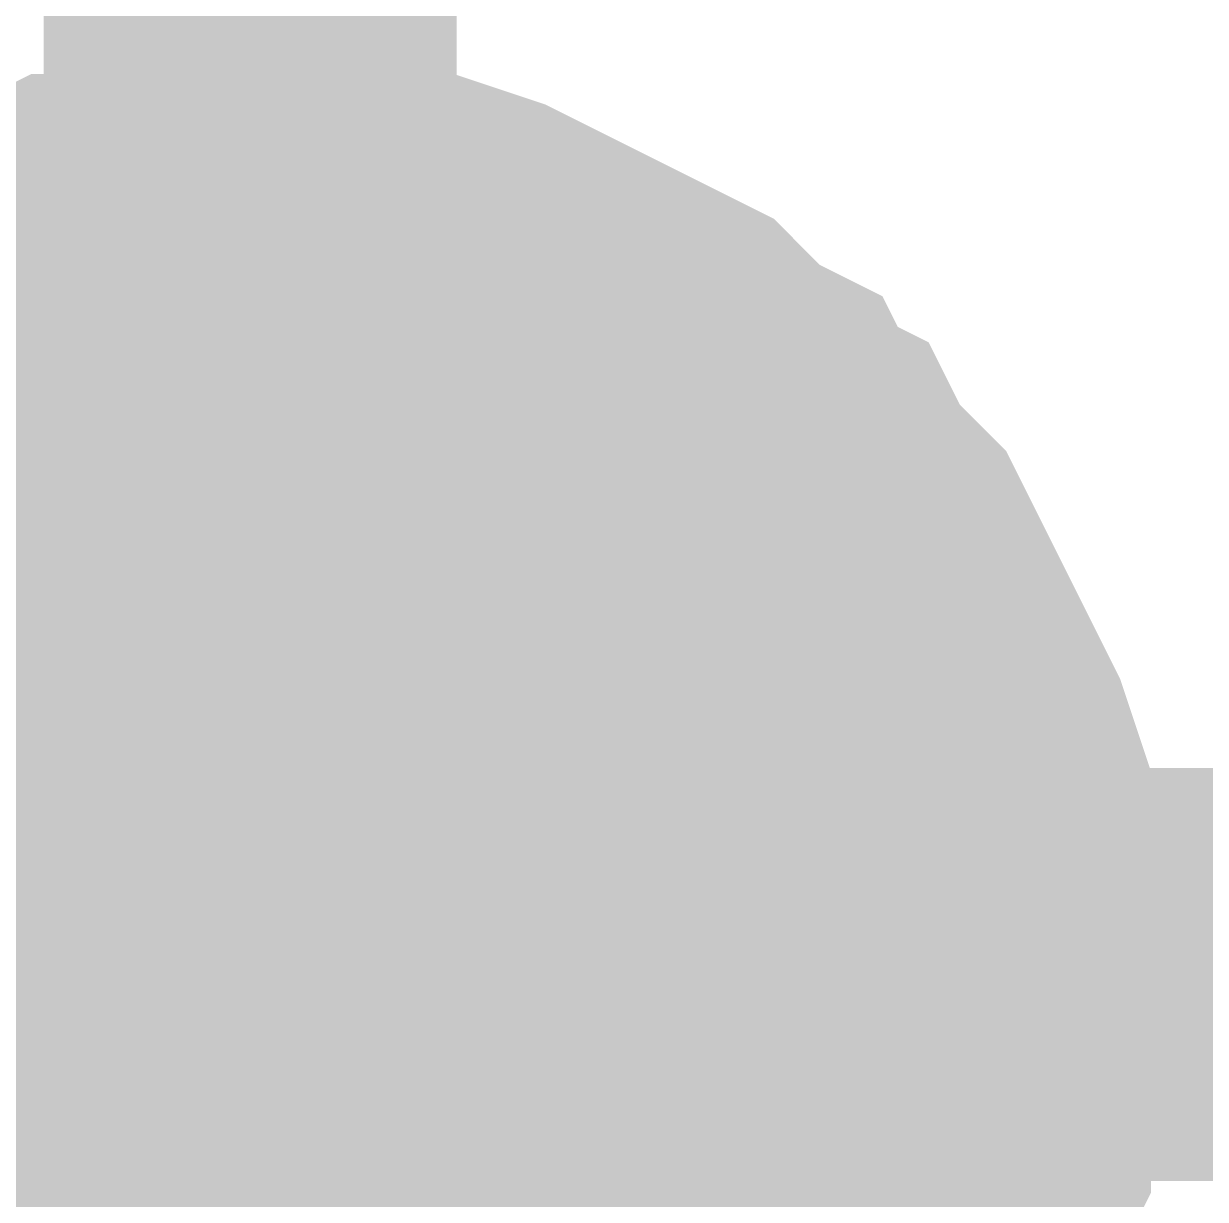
# Model space of a CAD drawing. Header units: inches. Extents: x 0 to 594, y 0 to 420.
# Drawn here: x 137.338 to 138.196, y 174.829 to 175.683 of the extents above; entities that cross this region are included whole.
import ezdxf

# ---------------------------------------------------------------- set-up
doc = ezdxf.new("R2010")
doc.units = ezdxf.units.IN
doc.layers.add('Sheet', color=255, linetype='Continuous')

msp = doc.modelspace()

# ---------------------------------------------------------------- linework, layer by layer
at = {"layer": 'Sheet'}
for points in [[(137.50249, 179.0913, 0.29972, 0.29972, 0), (137.50249, 174.99253, 0.29972, 0.29972, 0)], [(137.17772, 175.38449, 0.29972, 0.29972, 0), (137.20011, 175.40689, 0.29972, 0.29972, 0), (137.22251, 175.41809, 0.29972, 0.29972, 0), (137.24491, 175.42929, 0.29972, 0.29972, 0), (137.25611, 175.44049, 0.29972, 0.29972, 0), (137.27851, 175.45169, 0.29972, 0.29972, 0), (137.30091, 175.46288, 0.29972, 0.29972, 0), (137.3233, 175.47408, 0.29972, 0.29972, 0), (137.3569, 175.48528, 0.29972, 0.29972, 0), (137.3793, 175.49648, 0.29972, 0.29972, 0), (137.4017, 175.49648, 0.29972, 0.29972, 0), (137.4241, 175.49648, 0.29972, 0.29972, 0), (137.44649, 175.50768, 0.29972, 0.29972, 0), (137.48009, 175.50768, 0.29972, 0.29972, 0), (137.50249, 175.50768, 0.29972, 0.29972, 0)], [(137.17772, 175.38449, 0.29972, 0.29972, 0), (137.20011, 175.40689, 0.29972, 0.29972, 0), (137.22251, 175.41809, 0.29972, 0.29972, 0), (137.24491, 175.42929, 0.29972, 0.29972, 0), (137.25611, 175.44049, 0.29972, 0.29972, 0), (137.27851, 175.45169, 0.29972, 0.29972, 0), (137.30091, 175.46288, 0.29972, 0.29972, 0), (137.3233, 175.47408, 0.29972, 0.29972, 0), (137.3569, 175.48528, 0.29972, 0.29972, 0), (137.3793, 175.49648, 0.29972, 0.29972, 0), (137.4017, 175.49648, 0.29972, 0.29972, 0), (137.4241, 175.49648, 0.29972, 0.29972, 0), (137.44649, 175.50768, 0.29972, 0.29972, 0), (137.48009, 175.50768, 0.29972, 0.29972, 0), (137.50249, 175.50768, 0.29972, 0.29972, 0)], [(137.17772, 175.38449, 0.29972, 0.29972, 0), (137.20011, 175.40689, 0.29972, 0.29972, 0), (137.22251, 175.41809, 0.29972, 0.29972, 0), (137.24491, 175.42929, 0.29972, 0.29972, 0), (137.25611, 175.44049, 0.29972, 0.29972, 0), (137.27851, 175.45169, 0.29972, 0.29972, 0), (137.30091, 175.46288, 0.29972, 0.29972, 0), (137.3233, 175.47408, 0.29972, 0.29972, 0), (137.3569, 175.48528, 0.29972, 0.29972, 0), (137.3793, 175.49648, 0.29972, 0.29972, 0), (137.4017, 175.49648, 0.29972, 0.29972, 0), (137.4241, 175.49648, 0.29972, 0.29972, 0), (137.44649, 175.50768, 0.29972, 0.29972, 0), (137.48009, 175.50768, 0.29972, 0.29972, 0), (137.50249, 175.50768, 0.29972, 0.29972, 0)], [(137.17772, 175.38449, 0.29972, 0.29972, 0), (137.20011, 175.40689, 0.29972, 0.29972, 0), (137.22251, 175.41809, 0.29972, 0.29972, 0), (137.24491, 175.42929, 0.29972, 0.29972, 0), (137.25611, 175.44049, 0.29972, 0.29972, 0), (137.27851, 175.45169, 0.29972, 0.29972, 0), (137.30091, 175.46288, 0.29972, 0.29972, 0), (137.3233, 175.47408, 0.29972, 0.29972, 0), (137.3569, 175.48528, 0.29972, 0.29972, 0), (137.3793, 175.49648, 0.29972, 0.29972, 0), (137.4017, 175.49648, 0.29972, 0.29972, 0), (137.4241, 175.49648, 0.29972, 0.29972, 0), (137.44649, 175.50768, 0.29972, 0.29972, 0), (137.48009, 175.50768, 0.29972, 0.29972, 0), (137.50249, 175.50768, 0.29972, 0.29972, 0)], [(137.17772, 175.38449, 0.29972, 0.29972, 0), (137.20011, 175.40689, 0.29972, 0.29972, 0), (137.22251, 175.41809, 0.29972, 0.29972, 0), (137.24491, 175.42929, 0.29972, 0.29972, 0), (137.25611, 175.44049, 0.29972, 0.29972, 0), (137.27851, 175.45169, 0.29972, 0.29972, 0), (137.30091, 175.46288, 0.29972, 0.29972, 0), (137.3233, 175.47408, 0.29972, 0.29972, 0), (137.3569, 175.48528, 0.29972, 0.29972, 0), (137.3793, 175.49648, 0.29972, 0.29972, 0), (137.4017, 175.49648, 0.29972, 0.29972, 0), (137.4241, 175.49648, 0.29972, 0.29972, 0), (137.44649, 175.50768, 0.29972, 0.29972, 0), (137.48009, 175.50768, 0.29972, 0.29972, 0), (137.50249, 175.50768, 0.29972, 0.29972, 0)], [(137.50249, 175.50768, 0.29972, 0.29972, 0), (137.50249, 175.50768, 0.29972, 0.29972, 0)], [(137.50249, 175.50768, 0.29972, 0.29972, 0), (137.52489, 175.50768, 0.29972, 0.29972, 0), (137.55848, 175.50768, 0.29972, 0.29972, 0), (137.58088, 175.49648, 0.29972, 0.29972, 0), (137.60328, 175.49648, 0.29972, 0.29972, 0), (137.62568, 175.49648, 0.29972, 0.29972, 0), (137.65928, 175.48528, 0.29972, 0.29972, 0), (137.68167, 175.47408, 0.29972, 0.29972, 0), (137.70407, 175.46288, 0.29972, 0.29972, 0), (137.72647, 175.45169, 0.29972, 0.29972, 0), (137.74887, 175.44049, 0.29972, 0.29972, 0), (137.77127, 175.42929, 0.29972, 0.29972, 0), (137.79367, 175.41809, 0.29972, 0.29972, 0), (137.80486, 175.40689, 0.29972, 0.29972, 0), (137.82726, 175.38449, 0.29972, 0.29972, 0), (137.84966, 175.37329, 0.29972, 0.29972, 0), (137.86086, 175.3509, 0.29972, 0.29972, 0), (137.88326, 175.3397, 0.29972, 0.29972, 0), (137.89446, 175.3173, 0.29972, 0.29972, 0), (137.91686, 175.2949, 0.29972, 0.29972, 0), (137.92805, 175.2837, 0.29972, 0.29972, 0), (137.93925, 175.26131, 0.29972, 0.29972, 0), (137.95045, 175.23891, 0.29972, 0.29972, 0), (137.96165, 175.21651, 0.29972, 0.29972, 0), (137.97285, 175.19411, 0.29972, 0.29972, 0), (137.98405, 175.17172, 0.29972, 0.29972, 0), (137.99525, 175.14932, 0.29972, 0.29972, 0), (138.00645, 175.11572, 0.29972, 0.29972, 0), (138.00645, 175.09332, 0.29972, 0.29972, 0), (138.00645, 175.07093, 0.29972, 0.29972, 0), (138.01765, 175.04853, 0.29972, 0.29972, 0), (138.01765, 175.01493, 0.29972, 0.29972, 0), (138.01765, 174.99253, 0.29972, 0.29972, 0)], [(137.50249, 175.50768, 0.29972, 0.29972, 0), (137.50249, 175.50768, 0.29972, 0.29972, 0)], [(137.50249, 175.50768, 0.29972, 0.29972, 0), (137.52489, 175.50768, 0.29972, 0.29972, 0), (137.55848, 175.50768, 0.29972, 0.29972, 0), (137.58088, 175.49648, 0.29972, 0.29972, 0), (137.60328, 175.49648, 0.29972, 0.29972, 0), (137.62568, 175.49648, 0.29972, 0.29972, 0), (137.65928, 175.48528, 0.29972, 0.29972, 0), (137.68167, 175.47408, 0.29972, 0.29972, 0), (137.70407, 175.46288, 0.29972, 0.29972, 0), (137.72647, 175.45169, 0.29972, 0.29972, 0), (137.74887, 175.44049, 0.29972, 0.29972, 0), (137.77127, 175.42929, 0.29972, 0.29972, 0), (137.79367, 175.41809, 0.29972, 0.29972, 0), (137.80486, 175.40689, 0.29972, 0.29972, 0), (137.82726, 175.38449, 0.29972, 0.29972, 0), (137.84966, 175.37329, 0.29972, 0.29972, 0), (137.86086, 175.3509, 0.29972, 0.29972, 0), (137.88326, 175.3397, 0.29972, 0.29972, 0), (137.89446, 175.3173, 0.29972, 0.29972, 0), (137.91686, 175.2949, 0.29972, 0.29972, 0), (137.92805, 175.2837, 0.29972, 0.29972, 0), (137.93925, 175.26131, 0.29972, 0.29972, 0), (137.95045, 175.23891, 0.29972, 0.29972, 0), (137.96165, 175.21651, 0.29972, 0.29972, 0), (137.97285, 175.19411, 0.29972, 0.29972, 0), (137.98405, 175.17172, 0.29972, 0.29972, 0), (137.99525, 175.14932, 0.29972, 0.29972, 0), (138.00645, 175.11572, 0.29972, 0.29972, 0), (138.00645, 175.09332, 0.29972, 0.29972, 0), (138.00645, 175.07093, 0.29972, 0.29972, 0), (138.01765, 175.04853, 0.29972, 0.29972, 0), (138.01765, 175.01493, 0.29972, 0.29972, 0), (138.01765, 174.99253, 0.29972, 0.29972, 0)], [(137.50249, 175.50768, 0.29972, 0.29972, 0), (137.50249, 175.50768, 0.29972, 0.29972, 0)], [(137.50249, 175.50768, 0.29972, 0.29972, 0), (137.52489, 175.50768, 0.29972, 0.29972, 0), (137.55848, 175.50768, 0.29972, 0.29972, 0), (137.58088, 175.49648, 0.29972, 0.29972, 0), (137.60328, 175.49648, 0.29972, 0.29972, 0), (137.62568, 175.49648, 0.29972, 0.29972, 0), (137.65928, 175.48528, 0.29972, 0.29972, 0), (137.68167, 175.47408, 0.29972, 0.29972, 0), (137.70407, 175.46288, 0.29972, 0.29972, 0), (137.72647, 175.45169, 0.29972, 0.29972, 0), (137.74887, 175.44049, 0.29972, 0.29972, 0), (137.77127, 175.42929, 0.29972, 0.29972, 0), (137.79367, 175.41809, 0.29972, 0.29972, 0), (137.80486, 175.40689, 0.29972, 0.29972, 0), (137.82726, 175.38449, 0.29972, 0.29972, 0), (137.84966, 175.37329, 0.29972, 0.29972, 0), (137.86086, 175.3509, 0.29972, 0.29972, 0), (137.88326, 175.3397, 0.29972, 0.29972, 0), (137.89446, 175.3173, 0.29972, 0.29972, 0), (137.91686, 175.2949, 0.29972, 0.29972, 0), (137.92805, 175.2837, 0.29972, 0.29972, 0), (137.93925, 175.26131, 0.29972, 0.29972, 0), (137.95045, 175.23891, 0.29972, 0.29972, 0), (137.96165, 175.21651, 0.29972, 0.29972, 0), (137.97285, 175.19411, 0.29972, 0.29972, 0), (137.98405, 175.17172, 0.29972, 0.29972, 0), (137.99525, 175.14932, 0.29972, 0.29972, 0), (138.00645, 175.11572, 0.29972, 0.29972, 0), (138.00645, 175.09332, 0.29972, 0.29972, 0), (138.00645, 175.07093, 0.29972, 0.29972, 0), (138.01765, 175.04853, 0.29972, 0.29972, 0), (138.01765, 175.01493, 0.29972, 0.29972, 0), (138.01765, 174.99253, 0.29972, 0.29972, 0)], [(137.50249, 175.50768, 0.29972, 0.29972, 0), (137.50249, 175.50768, 0.29972, 0.29972, 0)], [(137.50249, 175.50768, 0.29972, 0.29972, 0), (137.52489, 175.50768, 0.29972, 0.29972, 0), (137.55848, 175.50768, 0.29972, 0.29972, 0), (137.58088, 175.49648, 0.29972, 0.29972, 0), (137.60328, 175.49648, 0.29972, 0.29972, 0), (137.62568, 175.49648, 0.29972, 0.29972, 0), (137.65928, 175.48528, 0.29972, 0.29972, 0), (137.68167, 175.47408, 0.29972, 0.29972, 0), (137.70407, 175.46288, 0.29972, 0.29972, 0), (137.72647, 175.45169, 0.29972, 0.29972, 0), (137.74887, 175.44049, 0.29972, 0.29972, 0), (137.77127, 175.42929, 0.29972, 0.29972, 0), (137.79367, 175.41809, 0.29972, 0.29972, 0), (137.80486, 175.40689, 0.29972, 0.29972, 0), (137.82726, 175.38449, 0.29972, 0.29972, 0), (137.84966, 175.37329, 0.29972, 0.29972, 0), (137.86086, 175.3509, 0.29972, 0.29972, 0), (137.88326, 175.3397, 0.29972, 0.29972, 0), (137.89446, 175.3173, 0.29972, 0.29972, 0), (137.91686, 175.2949, 0.29972, 0.29972, 0), (137.92805, 175.2837, 0.29972, 0.29972, 0), (137.93925, 175.26131, 0.29972, 0.29972, 0), (137.95045, 175.23891, 0.29972, 0.29972, 0), (137.96165, 175.21651, 0.29972, 0.29972, 0), (137.97285, 175.19411, 0.29972, 0.29972, 0), (137.98405, 175.17172, 0.29972, 0.29972, 0), (137.99525, 175.14932, 0.29972, 0.29972, 0), (138.00645, 175.11572, 0.29972, 0.29972, 0), (138.00645, 175.09332, 0.29972, 0.29972, 0), (138.00645, 175.07093, 0.29972, 0.29972, 0), (138.01765, 175.04853, 0.29972, 0.29972, 0), (138.01765, 175.01493, 0.29972, 0.29972, 0), (138.01765, 174.99253, 0.29972, 0.29972, 0)], [(137.50249, 175.50768, 0.29972, 0.29972, 0), (137.50249, 175.50768, 0.29972, 0.29972, 0)], [(137.50249, 175.50768, 0.29972, 0.29972, 0), (137.52489, 175.50768, 0.29972, 0.29972, 0), (137.55848, 175.50768, 0.29972, 0.29972, 0), (137.58088, 175.49648, 0.29972, 0.29972, 0), (137.60328, 175.49648, 0.29972, 0.29972, 0), (137.62568, 175.49648, 0.29972, 0.29972, 0), (137.65928, 175.48528, 0.29972, 0.29972, 0), (137.68167, 175.47408, 0.29972, 0.29972, 0), (137.70407, 175.46288, 0.29972, 0.29972, 0), (137.72647, 175.45169, 0.29972, 0.29972, 0), (137.74887, 175.44049, 0.29972, 0.29972, 0), (137.77127, 175.42929, 0.29972, 0.29972, 0), (137.79367, 175.41809, 0.29972, 0.29972, 0), (137.80486, 175.40689, 0.29972, 0.29972, 0), (137.82726, 175.38449, 0.29972, 0.29972, 0), (137.84966, 175.37329, 0.29972, 0.29972, 0), (137.86086, 175.3509, 0.29972, 0.29972, 0), (137.88326, 175.3397, 0.29972, 0.29972, 0), (137.89446, 175.3173, 0.29972, 0.29972, 0), (137.91686, 175.2949, 0.29972, 0.29972, 0), (137.92805, 175.2837, 0.29972, 0.29972, 0), (137.93925, 175.26131, 0.29972, 0.29972, 0), (137.95045, 175.23891, 0.29972, 0.29972, 0), (137.96165, 175.21651, 0.29972, 0.29972, 0), (137.97285, 175.19411, 0.29972, 0.29972, 0), (137.98405, 175.17172, 0.29972, 0.29972, 0), (137.99525, 175.14932, 0.29972, 0.29972, 0), (138.00645, 175.11572, 0.29972, 0.29972, 0), (138.00645, 175.09332, 0.29972, 0.29972, 0), (138.00645, 175.07093, 0.29972, 0.29972, 0), (138.01765, 175.04853, 0.29972, 0.29972, 0), (138.01765, 175.01493, 0.29972, 0.29972, 0), (138.01765, 174.99253, 0.29972, 0.29972, 0)], [(137.27851, 175.45169, 0.09906, 0.09906, 0), (137.30091, 175.46288, 0.09906, 0.09906, 0), (137.3233, 175.47408, 0.09906, 0.09906, 0), (137.3569, 175.48528, 0.09906, 0.09906, 0), (137.3793, 175.49648, 0.09906, 0.09906, 0), (137.4017, 175.49648, 0.09906, 0.09906, 0), (137.4241, 175.49648, 0.09906, 0.09906, 0), (137.44649, 175.50768, 0.09906, 0.09906, 0), (137.48009, 175.50768, 0.09906, 0.09906, 0), (137.50249, 175.50768, 0.09906, 0.09906, 0)], [(137.27851, 175.45169, 0.09906, 0.09906, 0), (137.30091, 175.46288, 0.09906, 0.09906, 0), (137.3233, 175.47408, 0.09906, 0.09906, 0), (137.3569, 175.48528, 0.09906, 0.09906, 0), (137.3793, 175.49648, 0.09906, 0.09906, 0), (137.4017, 175.49648, 0.09906, 0.09906, 0), (137.4241, 175.49648, 0.09906, 0.09906, 0), (137.44649, 175.50768, 0.09906, 0.09906, 0), (137.48009, 175.50768, 0.09906, 0.09906, 0), (137.50249, 175.50768, 0.09906, 0.09906, 0)], [(137.27851, 175.45169, 0.09906, 0.09906, 0), (137.30091, 175.46288, 0.09906, 0.09906, 0), (137.3233, 175.47408, 0.09906, 0.09906, 0), (137.3569, 175.48528, 0.09906, 0.09906, 0), (137.3793, 175.49648, 0.09906, 0.09906, 0), (137.4017, 175.49648, 0.09906, 0.09906, 0), (137.4241, 175.49648, 0.09906, 0.09906, 0), (137.44649, 175.50768, 0.09906, 0.09906, 0), (137.48009, 175.50768, 0.09906, 0.09906, 0), (137.50249, 175.50768, 0.09906, 0.09906, 0)], [(137.27851, 175.45169, 0.09906, 0.09906, 0), (137.30091, 175.46288, 0.09906, 0.09906, 0), (137.3233, 175.47408, 0.09906, 0.09906, 0), (137.3569, 175.48528, 0.09906, 0.09906, 0), (137.3793, 175.49648, 0.09906, 0.09906, 0), (137.4017, 175.49648, 0.09906, 0.09906, 0), (137.4241, 175.49648, 0.09906, 0.09906, 0), (137.44649, 175.50768, 0.09906, 0.09906, 0), (137.48009, 175.50768, 0.09906, 0.09906, 0), (137.50249, 175.50768, 0.09906, 0.09906, 0)], [(137.27851, 175.45169, 0.09906, 0.09906, 0), (137.30091, 175.46288, 0.09906, 0.09906, 0), (137.3233, 175.47408, 0.09906, 0.09906, 0), (137.3569, 175.48528, 0.09906, 0.09906, 0), (137.3793, 175.49648, 0.09906, 0.09906, 0), (137.4017, 175.49648, 0.09906, 0.09906, 0), (137.4241, 175.49648, 0.09906, 0.09906, 0), (137.44649, 175.50768, 0.09906, 0.09906, 0), (137.48009, 175.50768, 0.09906, 0.09906, 0), (137.50249, 175.50768, 0.09906, 0.09906, 0)], [(137.50249, 175.50768, 0.09906, 0.09906, 0), (137.50249, 175.50768, 0.09906, 0.09906, 0)], [(137.50249, 175.50768, 0.09906, 0.09906, 0), (137.52489, 175.50768, 0.09906, 0.09906, 0), (137.55848, 175.50768, 0.09906, 0.09906, 0), (137.58088, 175.49648, 0.09906, 0.09906, 0), (137.60328, 175.49648, 0.09906, 0.09906, 0), (137.62568, 175.49648, 0.09906, 0.09906, 0), (137.65928, 175.48528, 0.09906, 0.09906, 0), (137.68167, 175.47408, 0.09906, 0.09906, 0), (137.70407, 175.46288, 0.09906, 0.09906, 0), (137.72647, 175.45169, 0.09906, 0.09906, 0), (137.74887, 175.44049, 0.09906, 0.09906, 0), (137.77127, 175.42929, 0.09906, 0.09906, 0), (137.79367, 175.41809, 0.09906, 0.09906, 0), (137.80486, 175.40689, 0.09906, 0.09906, 0), (137.82726, 175.38449, 0.09906, 0.09906, 0), (137.84966, 175.37329, 0.09906, 0.09906, 0), (137.86086, 175.3509, 0.09906, 0.09906, 0), (137.88326, 175.3397, 0.09906, 0.09906, 0), (137.89446, 175.3173, 0.09906, 0.09906, 0), (137.91686, 175.2949, 0.09906, 0.09906, 0), (137.92805, 175.2837, 0.09906, 0.09906, 0), (137.93925, 175.26131, 0.09906, 0.09906, 0), (137.95045, 175.23891, 0.09906, 0.09906, 0), (137.96165, 175.21651, 0.09906, 0.09906, 0), (137.97285, 175.19411, 0.09906, 0.09906, 0), (137.98405, 175.17172, 0.09906, 0.09906, 0), (137.99525, 175.14932, 0.09906, 0.09906, 0), (138.00645, 175.11572, 0.09906, 0.09906, 0), (138.00645, 175.09332, 0.09906, 0.09906, 0), (138.00645, 175.07093, 0.09906, 0.09906, 0), (138.01765, 175.04853, 0.09906, 0.09906, 0), (138.01765, 175.01493, 0.09906, 0.09906, 0), (138.01765, 174.99253, 0.09906, 0.09906, 0)], [(137.50249, 175.50768, 0.09906, 0.09906, 0), (137.50249, 175.50768, 0.09906, 0.09906, 0)], [(137.50249, 175.50768, 0.09906, 0.09906, 0), (137.52489, 175.50768, 0.09906, 0.09906, 0), (137.55848, 175.50768, 0.09906, 0.09906, 0), (137.58088, 175.49648, 0.09906, 0.09906, 0), (137.60328, 175.49648, 0.09906, 0.09906, 0), (137.62568, 175.49648, 0.09906, 0.09906, 0), (137.65928, 175.48528, 0.09906, 0.09906, 0), (137.68167, 175.47408, 0.09906, 0.09906, 0), (137.70407, 175.46288, 0.09906, 0.09906, 0), (137.72647, 175.45169, 0.09906, 0.09906, 0), (137.74887, 175.44049, 0.09906, 0.09906, 0), (137.77127, 175.42929, 0.09906, 0.09906, 0), (137.79367, 175.41809, 0.09906, 0.09906, 0), (137.80486, 175.40689, 0.09906, 0.09906, 0), (137.82726, 175.38449, 0.09906, 0.09906, 0), (137.84966, 175.37329, 0.09906, 0.09906, 0), (137.86086, 175.3509, 0.09906, 0.09906, 0), (137.88326, 175.3397, 0.09906, 0.09906, 0), (137.89446, 175.3173, 0.09906, 0.09906, 0), (137.91686, 175.2949, 0.09906, 0.09906, 0), (137.92805, 175.2837, 0.09906, 0.09906, 0), (137.93925, 175.26131, 0.09906, 0.09906, 0), (137.95045, 175.23891, 0.09906, 0.09906, 0), (137.96165, 175.21651, 0.09906, 0.09906, 0), (137.97285, 175.19411, 0.09906, 0.09906, 0), (137.98405, 175.17172, 0.09906, 0.09906, 0), (137.99525, 175.14932, 0.09906, 0.09906, 0), (138.00645, 175.11572, 0.09906, 0.09906, 0), (138.00645, 175.09332, 0.09906, 0.09906, 0), (138.00645, 175.07093, 0.09906, 0.09906, 0), (138.01765, 175.04853, 0.09906, 0.09906, 0), (138.01765, 175.01493, 0.09906, 0.09906, 0), (138.01765, 174.99253, 0.09906, 0.09906, 0)], [(137.50249, 175.50768, 0.09906, 0.09906, 0), (137.50249, 175.50768, 0.09906, 0.09906, 0)], [(137.50249, 175.50768, 0.09906, 0.09906, 0), (137.52489, 175.50768, 0.09906, 0.09906, 0), (137.55848, 175.50768, 0.09906, 0.09906, 0), (137.58088, 175.49648, 0.09906, 0.09906, 0), (137.60328, 175.49648, 0.09906, 0.09906, 0), (137.62568, 175.49648, 0.09906, 0.09906, 0), (137.65928, 175.48528, 0.09906, 0.09906, 0), (137.68167, 175.47408, 0.09906, 0.09906, 0), (137.70407, 175.46288, 0.09906, 0.09906, 0), (137.72647, 175.45169, 0.09906, 0.09906, 0), (137.74887, 175.44049, 0.09906, 0.09906, 0), (137.77127, 175.42929, 0.09906, 0.09906, 0), (137.79367, 175.41809, 0.09906, 0.09906, 0), (137.80486, 175.40689, 0.09906, 0.09906, 0), (137.82726, 175.38449, 0.09906, 0.09906, 0), (137.84966, 175.37329, 0.09906, 0.09906, 0), (137.86086, 175.3509, 0.09906, 0.09906, 0), (137.88326, 175.3397, 0.09906, 0.09906, 0), (137.89446, 175.3173, 0.09906, 0.09906, 0), (137.91686, 175.2949, 0.09906, 0.09906, 0), (137.92805, 175.2837, 0.09906, 0.09906, 0), (137.93925, 175.26131, 0.09906, 0.09906, 0), (137.95045, 175.23891, 0.09906, 0.09906, 0), (137.96165, 175.21651, 0.09906, 0.09906, 0), (137.97285, 175.19411, 0.09906, 0.09906, 0), (137.98405, 175.17172, 0.09906, 0.09906, 0), (137.99525, 175.14932, 0.09906, 0.09906, 0), (138.00645, 175.11572, 0.09906, 0.09906, 0), (138.00645, 175.09332, 0.09906, 0.09906, 0), (138.00645, 175.07093, 0.09906, 0.09906, 0), (138.01765, 175.04853, 0.09906, 0.09906, 0), (138.01765, 175.01493, 0.09906, 0.09906, 0), (138.01765, 174.99253, 0.09906, 0.09906, 0)], [(137.50249, 175.50768, 0.09906, 0.09906, 0), (137.50249, 175.50768, 0.09906, 0.09906, 0)], [(137.50249, 175.50768, 0.09906, 0.09906, 0), (137.52489, 175.50768, 0.09906, 0.09906, 0), (137.55848, 175.50768, 0.09906, 0.09906, 0), (137.58088, 175.49648, 0.09906, 0.09906, 0), (137.60328, 175.49648, 0.09906, 0.09906, 0), (137.62568, 175.49648, 0.09906, 0.09906, 0), (137.65928, 175.48528, 0.09906, 0.09906, 0), (137.68167, 175.47408, 0.09906, 0.09906, 0), (137.70407, 175.46288, 0.09906, 0.09906, 0), (137.72647, 175.45169, 0.09906, 0.09906, 0), (137.74887, 175.44049, 0.09906, 0.09906, 0), (137.77127, 175.42929, 0.09906, 0.09906, 0), (137.79367, 175.41809, 0.09906, 0.09906, 0), (137.80486, 175.40689, 0.09906, 0.09906, 0), (137.82726, 175.38449, 0.09906, 0.09906, 0), (137.84966, 175.37329, 0.09906, 0.09906, 0), (137.86086, 175.3509, 0.09906, 0.09906, 0), (137.88326, 175.3397, 0.09906, 0.09906, 0), (137.89446, 175.3173, 0.09906, 0.09906, 0), (137.91686, 175.2949, 0.09906, 0.09906, 0), (137.92805, 175.2837, 0.09906, 0.09906, 0), (137.93925, 175.26131, 0.09906, 0.09906, 0), (137.95045, 175.23891, 0.09906, 0.09906, 0), (137.96165, 175.21651, 0.09906, 0.09906, 0), (137.97285, 175.19411, 0.09906, 0.09906, 0), (137.98405, 175.17172, 0.09906, 0.09906, 0), (137.99525, 175.14932, 0.09906, 0.09906, 0), (138.00645, 175.11572, 0.09906, 0.09906, 0), (138.00645, 175.09332, 0.09906, 0.09906, 0), (138.00645, 175.07093, 0.09906, 0.09906, 0), (138.01765, 175.04853, 0.09906, 0.09906, 0), (138.01765, 175.01493, 0.09906, 0.09906, 0), (138.01765, 174.99253, 0.09906, 0.09906, 0)], [(137.50249, 175.50768, 0.09906, 0.09906, 0), (137.50249, 175.50768, 0.09906, 0.09906, 0)], [(137.50249, 175.50768, 0.09906, 0.09906, 0), (137.52489, 175.50768, 0.09906, 0.09906, 0), (137.55848, 175.50768, 0.09906, 0.09906, 0), (137.58088, 175.49648, 0.09906, 0.09906, 0), (137.60328, 175.49648, 0.09906, 0.09906, 0), (137.62568, 175.49648, 0.09906, 0.09906, 0), (137.65928, 175.48528, 0.09906, 0.09906, 0), (137.68167, 175.47408, 0.09906, 0.09906, 0), (137.70407, 175.46288, 0.09906, 0.09906, 0), (137.72647, 175.45169, 0.09906, 0.09906, 0), (137.74887, 175.44049, 0.09906, 0.09906, 0), (137.77127, 175.42929, 0.09906, 0.09906, 0), (137.79367, 175.41809, 0.09906, 0.09906, 0), (137.80486, 175.40689, 0.09906, 0.09906, 0), (137.82726, 175.38449, 0.09906, 0.09906, 0), (137.84966, 175.37329, 0.09906, 0.09906, 0), (137.86086, 175.3509, 0.09906, 0.09906, 0), (137.88326, 175.3397, 0.09906, 0.09906, 0), (137.89446, 175.3173, 0.09906, 0.09906, 0), (137.91686, 175.2949, 0.09906, 0.09906, 0), (137.92805, 175.2837, 0.09906, 0.09906, 0), (137.93925, 175.26131, 0.09906, 0.09906, 0), (137.95045, 175.23891, 0.09906, 0.09906, 0), (137.96165, 175.21651, 0.09906, 0.09906, 0), (137.97285, 175.19411, 0.09906, 0.09906, 0), (137.98405, 175.17172, 0.09906, 0.09906, 0), (137.99525, 175.14932, 0.09906, 0.09906, 0), (138.00645, 175.11572, 0.09906, 0.09906, 0), (138.00645, 175.09332, 0.09906, 0.09906, 0), (138.00645, 175.07093, 0.09906, 0.09906, 0), (138.01765, 175.04853, 0.09906, 0.09906, 0), (138.01765, 175.01493, 0.09906, 0.09906, 0), (138.01765, 174.99253, 0.09906, 0.09906, 0)], [(147.50328, 174.99253, 0.29972, 0.29972, 0), (137.50249, 174.99253, 0.29972, 0.29972, 0), (130.01029, 174.99253, 0.29972, 0.29972, 0)], [(138.01765, 174.99253, 0.29972, 0.29972, 0), (138.01765, 174.97014, 0.29972, 0.29972, 0), (138.01765, 174.93654, 0.29972, 0.29972, 0), (138.00645, 174.91414, 0.29972, 0.29972, 0), (138.00645, 174.89175, 0.29972, 0.29972, 0), (138.00645, 174.86935, 0.29972, 0.29972, 0), (137.99525, 174.84695, 0.29972, 0.29972, 0), (137.98405, 174.81335, 0.29972, 0.29972, 0), (137.97285, 174.79096, 0.29972, 0.29972, 0), (137.96165, 174.76856, 0.29972, 0.29972, 0), (137.95045, 174.74616, 0.29972, 0.29972, 0), (137.93925, 174.73496, 0.29972, 0.29972, 0), (137.92805, 174.71256, 0.29972, 0.29972, 0), (137.91686, 174.69017, 0.29972, 0.29972, 0), (137.89446, 174.66777, 0.29972, 0.29972, 0)], [(138.01765, 174.99253, 0.29972, 0.29972, 0), (138.01765, 174.97014, 0.29972, 0.29972, 0), (138.01765, 174.93654, 0.29972, 0.29972, 0), (138.00645, 174.91414, 0.29972, 0.29972, 0), (138.00645, 174.89175, 0.29972, 0.29972, 0), (138.00645, 174.86935, 0.29972, 0.29972, 0), (137.99525, 174.84695, 0.29972, 0.29972, 0), (137.98405, 174.81335, 0.29972, 0.29972, 0), (137.97285, 174.79096, 0.29972, 0.29972, 0), (137.96165, 174.76856, 0.29972, 0.29972, 0), (137.95045, 174.74616, 0.29972, 0.29972, 0), (137.93925, 174.73496, 0.29972, 0.29972, 0), (137.92805, 174.71256, 0.29972, 0.29972, 0), (137.91686, 174.69017, 0.29972, 0.29972, 0), (137.89446, 174.66777, 0.29972, 0.29972, 0)], [(138.01765, 174.99253, 0.29972, 0.29972, 0), (138.01765, 174.97014, 0.29972, 0.29972, 0), (138.01765, 174.93654, 0.29972, 0.29972, 0), (138.00645, 174.91414, 0.29972, 0.29972, 0), (138.00645, 174.89175, 0.29972, 0.29972, 0), (138.00645, 174.86935, 0.29972, 0.29972, 0), (137.99525, 174.84695, 0.29972, 0.29972, 0), (137.98405, 174.81335, 0.29972, 0.29972, 0), (137.97285, 174.79096, 0.29972, 0.29972, 0), (137.96165, 174.76856, 0.29972, 0.29972, 0), (137.95045, 174.74616, 0.29972, 0.29972, 0), (137.93925, 174.73496, 0.29972, 0.29972, 0), (137.92805, 174.71256, 0.29972, 0.29972, 0), (137.91686, 174.69017, 0.29972, 0.29972, 0), (137.89446, 174.66777, 0.29972, 0.29972, 0)], [(138.01765, 174.99253, 0.29972, 0.29972, 0), (138.01765, 174.97014, 0.29972, 0.29972, 0), (138.01765, 174.93654, 0.29972, 0.29972, 0), (138.00645, 174.91414, 0.29972, 0.29972, 0), (138.00645, 174.89175, 0.29972, 0.29972, 0), (138.00645, 174.86935, 0.29972, 0.29972, 0), (137.99525, 174.84695, 0.29972, 0.29972, 0), (137.98405, 174.81335, 0.29972, 0.29972, 0), (137.97285, 174.79096, 0.29972, 0.29972, 0), (137.96165, 174.76856, 0.29972, 0.29972, 0), (137.95045, 174.74616, 0.29972, 0.29972, 0), (137.93925, 174.73496, 0.29972, 0.29972, 0), (137.92805, 174.71256, 0.29972, 0.29972, 0), (137.91686, 174.69017, 0.29972, 0.29972, 0), (137.89446, 174.66777, 0.29972, 0.29972, 0)], [(138.01765, 174.99253, 0.29972, 0.29972, 0), (138.01765, 174.97014, 0.29972, 0.29972, 0), (138.01765, 174.93654, 0.29972, 0.29972, 0), (138.00645, 174.91414, 0.29972, 0.29972, 0), (138.00645, 174.89175, 0.29972, 0.29972, 0), (138.00645, 174.86935, 0.29972, 0.29972, 0), (137.99525, 174.84695, 0.29972, 0.29972, 0), (137.98405, 174.81335, 0.29972, 0.29972, 0), (137.97285, 174.79096, 0.29972, 0.29972, 0), (137.96165, 174.76856, 0.29972, 0.29972, 0), (137.95045, 174.74616, 0.29972, 0.29972, 0), (137.93925, 174.73496, 0.29972, 0.29972, 0), (137.92805, 174.71256, 0.29972, 0.29972, 0), (137.91686, 174.69017, 0.29972, 0.29972, 0), (137.89446, 174.66777, 0.29972, 0.29972, 0)], [(138.01765, 174.99253, 0.29972, 0.29972, 0), (138.01765, 174.99253, 0.29972, 0.29972, 0), (138.01765, 174.99253, 0.29972, 0.29972, 0), (138.01765, 174.99253, 0.29972, 0.29972, 0), (138.01765, 174.99253, 0.29972, 0.29972, 0), (138.01765, 174.99253, 0.29972, 0.29972, 0), (138.01765, 174.99253, 0.29972, 0.29972, 0), (138.01765, 174.99253, 0.29972, 0.29972, 0), (138.01765, 174.99253, 0.29972, 0.29972, 0), (138.01765, 174.99253, 0.29972, 0.29972, 0), (138.01765, 174.99253, 0.29972, 0.29972, 0), (138.01765, 174.99253, 0.29972, 0.29972, 0), (138.01765, 174.99253, 0.29972, 0.29972, 0), (138.01765, 174.99253, 0.29972, 0.29972, 0), (138.01765, 174.99253, 0.29972, 0.29972, 0), (138.01765, 174.99253, 0.29972, 0.29972, 0), (138.01765, 174.99253, 0.29972, 0.29972, 0), (138.01765, 174.99253, 0.29972, 0.29972, 0), (138.01765, 174.99253, 0.29972, 0.29972, 0), (138.01765, 174.99253, 0.29972, 0.29972, 0), (138.01765, 174.99253, 0.29972, 0.29972, 0), (138.01765, 174.99253, 0.29972, 0.29972, 0), (138.01765, 174.99253, 0.29972, 0.29972, 0), (138.01765, 174.99253, 0.29972, 0.29972, 0), (138.01765, 174.99253, 0.29972, 0.29972, 0), (138.01765, 174.99253, 0.29972, 0.29972, 0), (138.01765, 174.99253, 0.29972, 0.29972, 0), (138.01765, 174.99253, 0.29972, 0.29972, 0), (138.01765, 174.99253, 0.29972, 0.29972, 0), (138.01765, 174.99253, 0.29972, 0.29972, 0), (138.01765, 174.99253, 0.29972, 0.29972, 0), (138.01765, 174.99253, 0.29972, 0.29972, 0), (138.01765, 174.99253, 0.29972, 0.29972, 0)], [(138.01765, 174.99253, 0.29972, 0.29972, 0), (138.01765, 174.99253, 0.29972, 0.29972, 0)], [(138.01765, 174.99253, 0.29972, 0.29972, 0), (138.01765, 174.99253, 0.29972, 0.29972, 0), (138.01765, 174.99253, 0.29972, 0.29972, 0), (138.01765, 174.99253, 0.29972, 0.29972, 0), (138.01765, 174.99253, 0.29972, 0.29972, 0), (138.01765, 174.99253, 0.29972, 0.29972, 0), (138.01765, 174.99253, 0.29972, 0.29972, 0), (138.01765, 174.99253, 0.29972, 0.29972, 0), (138.01765, 174.99253, 0.29972, 0.29972, 0), (138.01765, 174.99253, 0.29972, 0.29972, 0), (138.01765, 174.99253, 0.29972, 0.29972, 0), (138.01765, 174.99253, 0.29972, 0.29972, 0), (138.01765, 174.99253, 0.29972, 0.29972, 0), (138.01765, 174.99253, 0.29972, 0.29972, 0), (138.01765, 174.99253, 0.29972, 0.29972, 0), (138.01765, 174.99253, 0.29972, 0.29972, 0), (138.01765, 174.99253, 0.29972, 0.29972, 0), (138.01765, 174.99253, 0.29972, 0.29972, 0), (138.01765, 174.99253, 0.29972, 0.29972, 0), (138.01765, 174.99253, 0.29972, 0.29972, 0), (138.01765, 174.99253, 0.29972, 0.29972, 0), (138.01765, 174.99253, 0.29972, 0.29972, 0), (138.01765, 174.99253, 0.29972, 0.29972, 0), (138.01765, 174.99253, 0.29972, 0.29972, 0), (138.01765, 174.99253, 0.29972, 0.29972, 0), (138.01765, 174.99253, 0.29972, 0.29972, 0), (138.01765, 174.99253, 0.29972, 0.29972, 0), (138.01765, 174.99253, 0.29972, 0.29972, 0), (138.01765, 174.99253, 0.29972, 0.29972, 0), (138.01765, 174.99253, 0.29972, 0.29972, 0), (138.01765, 174.99253, 0.29972, 0.29972, 0), (138.01765, 174.99253, 0.29972, 0.29972, 0), (138.01765, 174.99253, 0.29972, 0.29972, 0)], [(138.01765, 174.99253, 0.29972, 0.29972, 0), (138.01765, 174.99253, 0.29972, 0.29972, 0)], [(138.01765, 174.99253, 0.29972, 0.29972, 0), (138.01765, 174.99253, 0.29972, 0.29972, 0), (138.01765, 174.99253, 0.29972, 0.29972, 0), (138.01765, 174.99253, 0.29972, 0.29972, 0), (138.01765, 174.99253, 0.29972, 0.29972, 0), (138.01765, 174.99253, 0.29972, 0.29972, 0), (138.01765, 174.99253, 0.29972, 0.29972, 0), (138.01765, 174.99253, 0.29972, 0.29972, 0), (138.01765, 174.99253, 0.29972, 0.29972, 0), (138.01765, 174.99253, 0.29972, 0.29972, 0), (138.01765, 174.99253, 0.29972, 0.29972, 0), (138.01765, 174.99253, 0.29972, 0.29972, 0), (138.01765, 174.99253, 0.29972, 0.29972, 0), (138.01765, 174.99253, 0.29972, 0.29972, 0), (138.01765, 174.99253, 0.29972, 0.29972, 0), (138.01765, 174.99253, 0.29972, 0.29972, 0), (138.01765, 174.99253, 0.29972, 0.29972, 0), (138.01765, 174.99253, 0.29972, 0.29972, 0), (138.01765, 174.99253, 0.29972, 0.29972, 0), (138.01765, 174.99253, 0.29972, 0.29972, 0), (138.01765, 174.99253, 0.29972, 0.29972, 0), (138.01765, 174.99253, 0.29972, 0.29972, 0), (138.01765, 174.99253, 0.29972, 0.29972, 0), (138.01765, 174.99253, 0.29972, 0.29972, 0), (138.01765, 174.99253, 0.29972, 0.29972, 0), (138.01765, 174.99253, 0.29972, 0.29972, 0), (138.01765, 174.99253, 0.29972, 0.29972, 0), (138.01765, 174.99253, 0.29972, 0.29972, 0), (138.01765, 174.99253, 0.29972, 0.29972, 0), (138.01765, 174.99253, 0.29972, 0.29972, 0), (138.01765, 174.99253, 0.29972, 0.29972, 0), (138.01765, 174.99253, 0.29972, 0.29972, 0), (138.01765, 174.99253, 0.29972, 0.29972, 0)], [(138.01765, 174.99253, 0.29972, 0.29972, 0), (138.01765, 174.99253, 0.29972, 0.29972, 0)], [(138.01765, 174.99253, 0.29972, 0.29972, 0), (138.01765, 174.99253, 0.29972, 0.29972, 0), (138.01765, 174.99253, 0.29972, 0.29972, 0), (138.01765, 174.99253, 0.29972, 0.29972, 0), (138.01765, 174.99253, 0.29972, 0.29972, 0), (138.01765, 174.99253, 0.29972, 0.29972, 0), (138.01765, 174.99253, 0.29972, 0.29972, 0), (138.01765, 174.99253, 0.29972, 0.29972, 0), (138.01765, 174.99253, 0.29972, 0.29972, 0), (138.01765, 174.99253, 0.29972, 0.29972, 0), (138.01765, 174.99253, 0.29972, 0.29972, 0), (138.01765, 174.99253, 0.29972, 0.29972, 0), (138.01765, 174.99253, 0.29972, 0.29972, 0), (138.01765, 174.99253, 0.29972, 0.29972, 0), (138.01765, 174.99253, 0.29972, 0.29972, 0), (138.01765, 174.99253, 0.29972, 0.29972, 0), (138.01765, 174.99253, 0.29972, 0.29972, 0), (138.01765, 174.99253, 0.29972, 0.29972, 0), (138.01765, 174.99253, 0.29972, 0.29972, 0), (138.01765, 174.99253, 0.29972, 0.29972, 0), (138.01765, 174.99253, 0.29972, 0.29972, 0), (138.01765, 174.99253, 0.29972, 0.29972, 0), (138.01765, 174.99253, 0.29972, 0.29972, 0), (138.01765, 174.99253, 0.29972, 0.29972, 0), (138.01765, 174.99253, 0.29972, 0.29972, 0), (138.01765, 174.99253, 0.29972, 0.29972, 0), (138.01765, 174.99253, 0.29972, 0.29972, 0), (138.01765, 174.99253, 0.29972, 0.29972, 0), (138.01765, 174.99253, 0.29972, 0.29972, 0), (138.01765, 174.99253, 0.29972, 0.29972, 0), (138.01765, 174.99253, 0.29972, 0.29972, 0), (138.01765, 174.99253, 0.29972, 0.29972, 0), (138.01765, 174.99253, 0.29972, 0.29972, 0)], [(138.01765, 174.99253, 0.29972, 0.29972, 0), (138.01765, 174.99253, 0.29972, 0.29972, 0)], [(138.01765, 174.99253, 0.29972, 0.29972, 0), (138.01765, 174.99253, 0.29972, 0.29972, 0), (138.01765, 174.99253, 0.29972, 0.29972, 0), (138.01765, 174.99253, 0.29972, 0.29972, 0), (138.01765, 174.99253, 0.29972, 0.29972, 0), (138.01765, 174.99253, 0.29972, 0.29972, 0), (138.01765, 174.99253, 0.29972, 0.29972, 0), (138.01765, 174.99253, 0.29972, 0.29972, 0), (138.01765, 174.99253, 0.29972, 0.29972, 0), (138.01765, 174.99253, 0.29972, 0.29972, 0), (138.01765, 174.99253, 0.29972, 0.29972, 0), (138.01765, 174.99253, 0.29972, 0.29972, 0), (138.01765, 174.99253, 0.29972, 0.29972, 0), (138.01765, 174.99253, 0.29972, 0.29972, 0), (138.01765, 174.99253, 0.29972, 0.29972, 0), (138.01765, 174.99253, 0.29972, 0.29972, 0), (138.01765, 174.99253, 0.29972, 0.29972, 0), (138.01765, 174.99253, 0.29972, 0.29972, 0), (138.01765, 174.99253, 0.29972, 0.29972, 0), (138.01765, 174.99253, 0.29972, 0.29972, 0), (138.01765, 174.99253, 0.29972, 0.29972, 0), (138.01765, 174.99253, 0.29972, 0.29972, 0), (138.01765, 174.99253, 0.29972, 0.29972, 0), (138.01765, 174.99253, 0.29972, 0.29972, 0), (138.01765, 174.99253, 0.29972, 0.29972, 0), (138.01765, 174.99253, 0.29972, 0.29972, 0), (138.01765, 174.99253, 0.29972, 0.29972, 0), (138.01765, 174.99253, 0.29972, 0.29972, 0), (138.01765, 174.99253, 0.29972, 0.29972, 0), (138.01765, 174.99253, 0.29972, 0.29972, 0), (138.01765, 174.99253, 0.29972, 0.29972, 0), (138.01765, 174.99253, 0.29972, 0.29972, 0), (138.01765, 174.99253, 0.29972, 0.29972, 0)], [(138.01765, 174.99253, 0.29972, 0.29972, 0), (138.01765, 174.99253, 0.29972, 0.29972, 0)], [(138.01765, 174.99253, 0.09906, 0.09906, 0), (138.01765, 174.97014, 0.09906, 0.09906, 0), (138.01765, 174.93654, 0.09906, 0.09906, 0), (138.00645, 174.91414, 0.09906, 0.09906, 0), (138.00645, 174.89175, 0.09906, 0.09906, 0), (138.00645, 174.86935, 0.09906, 0.09906, 0), (137.99525, 174.84695, 0.09906, 0.09906, 0), (137.98405, 174.81335, 0.09906, 0.09906, 0), (137.97285, 174.79096, 0.09906, 0.09906, 0), (137.96165, 174.76856, 0.09906, 0.09906, 0)], [(138.01765, 174.99253, 0.09906, 0.09906, 0), (138.01765, 174.97014, 0.09906, 0.09906, 0), (138.01765, 174.93654, 0.09906, 0.09906, 0), (138.00645, 174.91414, 0.09906, 0.09906, 0), (138.00645, 174.89175, 0.09906, 0.09906, 0), (138.00645, 174.86935, 0.09906, 0.09906, 0), (137.99525, 174.84695, 0.09906, 0.09906, 0), (137.98405, 174.81335, 0.09906, 0.09906, 0), (137.97285, 174.79096, 0.09906, 0.09906, 0), (137.96165, 174.76856, 0.09906, 0.09906, 0)], [(138.01765, 174.99253, 0.09906, 0.09906, 0), (138.01765, 174.97014, 0.09906, 0.09906, 0), (138.01765, 174.93654, 0.09906, 0.09906, 0), (138.00645, 174.91414, 0.09906, 0.09906, 0), (138.00645, 174.89175, 0.09906, 0.09906, 0), (138.00645, 174.86935, 0.09906, 0.09906, 0), (137.99525, 174.84695, 0.09906, 0.09906, 0), (137.98405, 174.81335, 0.09906, 0.09906, 0), (137.97285, 174.79096, 0.09906, 0.09906, 0), (137.96165, 174.76856, 0.09906, 0.09906, 0)], [(138.01765, 174.99253, 0.09906, 0.09906, 0), (138.01765, 174.97014, 0.09906, 0.09906, 0), (138.01765, 174.93654, 0.09906, 0.09906, 0), (138.00645, 174.91414, 0.09906, 0.09906, 0), (138.00645, 174.89175, 0.09906, 0.09906, 0), (138.00645, 174.86935, 0.09906, 0.09906, 0), (137.99525, 174.84695, 0.09906, 0.09906, 0), (137.98405, 174.81335, 0.09906, 0.09906, 0), (137.97285, 174.79096, 0.09906, 0.09906, 0), (137.96165, 174.76856, 0.09906, 0.09906, 0)], [(138.01765, 174.99253, 0.09906, 0.09906, 0), (138.01765, 174.97014, 0.09906, 0.09906, 0), (138.01765, 174.93654, 0.09906, 0.09906, 0), (138.00645, 174.91414, 0.09906, 0.09906, 0), (138.00645, 174.89175, 0.09906, 0.09906, 0), (138.00645, 174.86935, 0.09906, 0.09906, 0), (137.99525, 174.84695, 0.09906, 0.09906, 0), (137.98405, 174.81335, 0.09906, 0.09906, 0), (137.97285, 174.79096, 0.09906, 0.09906, 0), (137.96165, 174.76856, 0.09906, 0.09906, 0)], [(138.01765, 174.99253, 0.09906, 0.09906, 0), (138.01765, 174.99253, 0.09906, 0.09906, 0), (138.01765, 174.99253, 0.09906, 0.09906, 0), (138.01765, 174.99253, 0.09906, 0.09906, 0), (138.01765, 174.99253, 0.09906, 0.09906, 0), (138.01765, 174.99253, 0.09906, 0.09906, 0), (138.01765, 174.99253, 0.09906, 0.09906, 0), (138.01765, 174.99253, 0.09906, 0.09906, 0), (138.01765, 174.99253, 0.09906, 0.09906, 0), (138.01765, 174.99253, 0.09906, 0.09906, 0), (138.01765, 174.99253, 0.09906, 0.09906, 0), (138.01765, 174.99253, 0.09906, 0.09906, 0), (138.01765, 174.99253, 0.09906, 0.09906, 0), (138.01765, 174.99253, 0.09906, 0.09906, 0), (138.01765, 174.99253, 0.09906, 0.09906, 0), (138.01765, 174.99253, 0.09906, 0.09906, 0), (138.01765, 174.99253, 0.09906, 0.09906, 0), (138.01765, 174.99253, 0.09906, 0.09906, 0), (138.01765, 174.99253, 0.09906, 0.09906, 0), (138.01765, 174.99253, 0.09906, 0.09906, 0), (138.01765, 174.99253, 0.09906, 0.09906, 0), (138.01765, 174.99253, 0.09906, 0.09906, 0), (138.01765, 174.99253, 0.09906, 0.09906, 0), (138.01765, 174.99253, 0.09906, 0.09906, 0), (138.01765, 174.99253, 0.09906, 0.09906, 0), (138.01765, 174.99253, 0.09906, 0.09906, 0), (138.01765, 174.99253, 0.09906, 0.09906, 0), (138.01765, 174.99253, 0.09906, 0.09906, 0), (138.01765, 174.99253, 0.09906, 0.09906, 0), (138.01765, 174.99253, 0.09906, 0.09906, 0), (138.01765, 174.99253, 0.09906, 0.09906, 0), (138.01765, 174.99253, 0.09906, 0.09906, 0), (138.01765, 174.99253, 0.09906, 0.09906, 0)], [(138.01765, 174.99253, 0.09906, 0.09906, 0), (138.01765, 174.99253, 0.09906, 0.09906, 0)], [(138.01765, 174.99253, 0.09906, 0.09906, 0), (138.01765, 174.99253, 0.09906, 0.09906, 0), (138.01765, 174.99253, 0.09906, 0.09906, 0), (138.01765, 174.99253, 0.09906, 0.09906, 0), (138.01765, 174.99253, 0.09906, 0.09906, 0), (138.01765, 174.99253, 0.09906, 0.09906, 0), (138.01765, 174.99253, 0.09906, 0.09906, 0), (138.01765, 174.99253, 0.09906, 0.09906, 0), (138.01765, 174.99253, 0.09906, 0.09906, 0), (138.01765, 174.99253, 0.09906, 0.09906, 0), (138.01765, 174.99253, 0.09906, 0.09906, 0), (138.01765, 174.99253, 0.09906, 0.09906, 0), (138.01765, 174.99253, 0.09906, 0.09906, 0), (138.01765, 174.99253, 0.09906, 0.09906, 0), (138.01765, 174.99253, 0.09906, 0.09906, 0), (138.01765, 174.99253, 0.09906, 0.09906, 0), (138.01765, 174.99253, 0.09906, 0.09906, 0), (138.01765, 174.99253, 0.09906, 0.09906, 0), (138.01765, 174.99253, 0.09906, 0.09906, 0), (138.01765, 174.99253, 0.09906, 0.09906, 0), (138.01765, 174.99253, 0.09906, 0.09906, 0), (138.01765, 174.99253, 0.09906, 0.09906, 0), (138.01765, 174.99253, 0.09906, 0.09906, 0), (138.01765, 174.99253, 0.09906, 0.09906, 0), (138.01765, 174.99253, 0.09906, 0.09906, 0), (138.01765, 174.99253, 0.09906, 0.09906, 0), (138.01765, 174.99253, 0.09906, 0.09906, 0), (138.01765, 174.99253, 0.09906, 0.09906, 0), (138.01765, 174.99253, 0.09906, 0.09906, 0), (138.01765, 174.99253, 0.09906, 0.09906, 0), (138.01765, 174.99253, 0.09906, 0.09906, 0), (138.01765, 174.99253, 0.09906, 0.09906, 0), (138.01765, 174.99253, 0.09906, 0.09906, 0)], [(138.01765, 174.99253, 0.09906, 0.09906, 0), (138.01765, 174.99253, 0.09906, 0.09906, 0)], [(138.01765, 174.99253, 0.09906, 0.09906, 0), (138.01765, 174.99253, 0.09906, 0.09906, 0), (138.01765, 174.99253, 0.09906, 0.09906, 0), (138.01765, 174.99253, 0.09906, 0.09906, 0), (138.01765, 174.99253, 0.09906, 0.09906, 0), (138.01765, 174.99253, 0.09906, 0.09906, 0), (138.01765, 174.99253, 0.09906, 0.09906, 0), (138.01765, 174.99253, 0.09906, 0.09906, 0), (138.01765, 174.99253, 0.09906, 0.09906, 0), (138.01765, 174.99253, 0.09906, 0.09906, 0), (138.01765, 174.99253, 0.09906, 0.09906, 0), (138.01765, 174.99253, 0.09906, 0.09906, 0), (138.01765, 174.99253, 0.09906, 0.09906, 0), (138.01765, 174.99253, 0.09906, 0.09906, 0), (138.01765, 174.99253, 0.09906, 0.09906, 0), (138.01765, 174.99253, 0.09906, 0.09906, 0), (138.01765, 174.99253, 0.09906, 0.09906, 0), (138.01765, 174.99253, 0.09906, 0.09906, 0), (138.01765, 174.99253, 0.09906, 0.09906, 0), (138.01765, 174.99253, 0.09906, 0.09906, 0), (138.01765, 174.99253, 0.09906, 0.09906, 0), (138.01765, 174.99253, 0.09906, 0.09906, 0), (138.01765, 174.99253, 0.09906, 0.09906, 0), (138.01765, 174.99253, 0.09906, 0.09906, 0), (138.01765, 174.99253, 0.09906, 0.09906, 0), (138.01765, 174.99253, 0.09906, 0.09906, 0), (138.01765, 174.99253, 0.09906, 0.09906, 0), (138.01765, 174.99253, 0.09906, 0.09906, 0), (138.01765, 174.99253, 0.09906, 0.09906, 0), (138.01765, 174.99253, 0.09906, 0.09906, 0), (138.01765, 174.99253, 0.09906, 0.09906, 0), (138.01765, 174.99253, 0.09906, 0.09906, 0), (138.01765, 174.99253, 0.09906, 0.09906, 0)], [(138.01765, 174.99253, 0.09906, 0.09906, 0), (138.01765, 174.99253, 0.09906, 0.09906, 0)], [(138.01765, 174.99253, 0.09906, 0.09906, 0), (138.01765, 174.99253, 0.09906, 0.09906, 0), (138.01765, 174.99253, 0.09906, 0.09906, 0), (138.01765, 174.99253, 0.09906, 0.09906, 0), (138.01765, 174.99253, 0.09906, 0.09906, 0), (138.01765, 174.99253, 0.09906, 0.09906, 0), (138.01765, 174.99253, 0.09906, 0.09906, 0), (138.01765, 174.99253, 0.09906, 0.09906, 0), (138.01765, 174.99253, 0.09906, 0.09906, 0), (138.01765, 174.99253, 0.09906, 0.09906, 0), (138.01765, 174.99253, 0.09906, 0.09906, 0), (138.01765, 174.99253, 0.09906, 0.09906, 0), (138.01765, 174.99253, 0.09906, 0.09906, 0), (138.01765, 174.99253, 0.09906, 0.09906, 0), (138.01765, 174.99253, 0.09906, 0.09906, 0), (138.01765, 174.99253, 0.09906, 0.09906, 0), (138.01765, 174.99253, 0.09906, 0.09906, 0), (138.01765, 174.99253, 0.09906, 0.09906, 0), (138.01765, 174.99253, 0.09906, 0.09906, 0), (138.01765, 174.99253, 0.09906, 0.09906, 0), (138.01765, 174.99253, 0.09906, 0.09906, 0), (138.01765, 174.99253, 0.09906, 0.09906, 0), (138.01765, 174.99253, 0.09906, 0.09906, 0), (138.01765, 174.99253, 0.09906, 0.09906, 0), (138.01765, 174.99253, 0.09906, 0.09906, 0), (138.01765, 174.99253, 0.09906, 0.09906, 0), (138.01765, 174.99253, 0.09906, 0.09906, 0), (138.01765, 174.99253, 0.09906, 0.09906, 0), (138.01765, 174.99253, 0.09906, 0.09906, 0), (138.01765, 174.99253, 0.09906, 0.09906, 0), (138.01765, 174.99253, 0.09906, 0.09906, 0), (138.01765, 174.99253, 0.09906, 0.09906, 0), (138.01765, 174.99253, 0.09906, 0.09906, 0)], [(138.01765, 174.99253, 0.09906, 0.09906, 0), (138.01765, 174.99253, 0.09906, 0.09906, 0)], [(138.01765, 174.99253, 0.09906, 0.09906, 0), (138.01765, 174.99253, 0.09906, 0.09906, 0), (138.01765, 174.99253, 0.09906, 0.09906, 0), (138.01765, 174.99253, 0.09906, 0.09906, 0), (138.01765, 174.99253, 0.09906, 0.09906, 0), (138.01765, 174.99253, 0.09906, 0.09906, 0), (138.01765, 174.99253, 0.09906, 0.09906, 0), (138.01765, 174.99253, 0.09906, 0.09906, 0), (138.01765, 174.99253, 0.09906, 0.09906, 0), (138.01765, 174.99253, 0.09906, 0.09906, 0), (138.01765, 174.99253, 0.09906, 0.09906, 0), (138.01765, 174.99253, 0.09906, 0.09906, 0), (138.01765, 174.99253, 0.09906, 0.09906, 0), (138.01765, 174.99253, 0.09906, 0.09906, 0), (138.01765, 174.99253, 0.09906, 0.09906, 0), (138.01765, 174.99253, 0.09906, 0.09906, 0), (138.01765, 174.99253, 0.09906, 0.09906, 0), (138.01765, 174.99253, 0.09906, 0.09906, 0), (138.01765, 174.99253, 0.09906, 0.09906, 0), (138.01765, 174.99253, 0.09906, 0.09906, 0), (138.01765, 174.99253, 0.09906, 0.09906, 0), (138.01765, 174.99253, 0.09906, 0.09906, 0), (138.01765, 174.99253, 0.09906, 0.09906, 0), (138.01765, 174.99253, 0.09906, 0.09906, 0), (138.01765, 174.99253, 0.09906, 0.09906, 0), (138.01765, 174.99253, 0.09906, 0.09906, 0), (138.01765, 174.99253, 0.09906, 0.09906, 0), (138.01765, 174.99253, 0.09906, 0.09906, 0), (138.01765, 174.99253, 0.09906, 0.09906, 0), (138.01765, 174.99253, 0.09906, 0.09906, 0), (138.01765, 174.99253, 0.09906, 0.09906, 0), (138.01765, 174.99253, 0.09906, 0.09906, 0), (138.01765, 174.99253, 0.09906, 0.09906, 0)], [(138.01765, 174.99253, 0.09906, 0.09906, 0), (138.01765, 174.99253, 0.09906, 0.09906, 0)]]:
    msp.add_lwpolyline(points, format="xyseb", dxfattribs=at)
msp.add_lwpolyline([(137.246, 175.00001, 0.508, 0.508, 1), (137.754, 175.00001, 0.508, 0.508, 1)], format="xyseb", close=True, dxfattribs=at)

doc.saveas('drawing.dxf')
